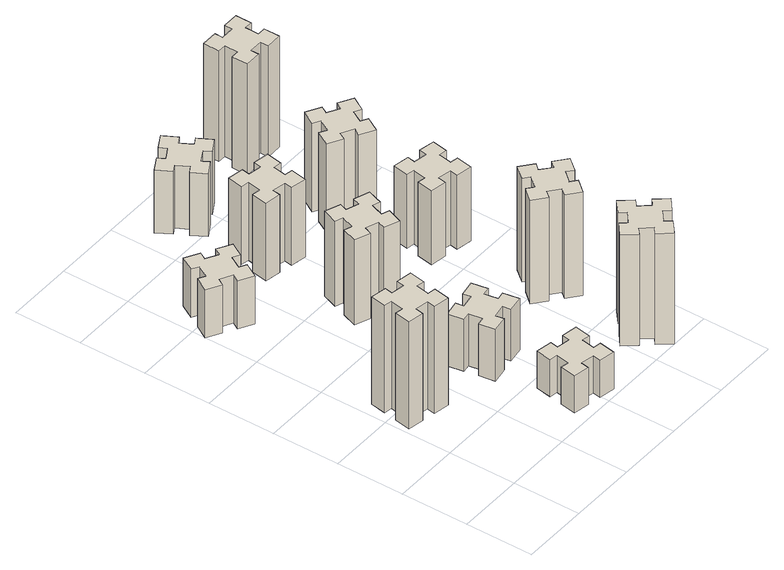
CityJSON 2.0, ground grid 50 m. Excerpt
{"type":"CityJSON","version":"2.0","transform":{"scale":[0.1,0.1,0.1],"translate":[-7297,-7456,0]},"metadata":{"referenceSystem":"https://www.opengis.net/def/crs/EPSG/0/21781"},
"CityObjects":{
"building1":{"type":"Building","attributes":{"class":"1000","function":"1000","usage":"1000","yearOfConstruction":2016,"roofType":"1000","measuredHeight":87,"storeysAboveGround":30,"storeysBelowGround":0},"geometry":[{"type":"Solid","lod":"1","boundaries":[[[[0,1,2,3,4,5,6,7,8,9,10,11,12,13,14,15,16,17,18,19]],[[17,16,20,21]],[[16,15,22,20]],[[15,14,23,22]],[[14,13,24,23]],[[13,12,25,24]],[[12,11,26,25]],[[11,10,27,26]],[[10,9,28,27]],[[9,8,29,28]],[[8,7,30,29]],[[7,6,31,30]],[[6,5,32,31]],[[5,4,33,32]],[[4,3,34,33]],[[3,2,35,34]],[[2,1,36,35]],[[1,0,37,36]],[[0,19,38,37]],[[19,18,39,38]],[[18,17,21,39]],[[24,25,26,27,28,29,30,31,32,33,34,35,36,37,38,39,21,20,22,23]]]]}]},
"building2":{"type":"Building","attributes":{"class":"1000","function":"1000","usage":"1000","yearOfConstruction":2016,"roofType":"1000","measuredHeight":39,"storeysAboveGround":30,"storeysBelowGround":0},"geometry":[{"type":"Solid","lod":"1","boundaries":[[[[40,41,42,43,44,45,46,47,48,49,50,51,52,53,54,55,56,57,58,59]],[[57,56,60,61]],[[56,55,62,60]],[[55,54,63,62]],[[54,53,64,63]],[[53,52,65,64]],[[52,51,66,65]],[[51,50,67,66]],[[50,49,68,67]],[[49,48,69,68]],[[48,47,70,69]],[[47,46,71,70]],[[46,45,72,71]],[[45,44,73,72]],[[44,43,74,73]],[[43,42,75,74]],[[42,41,76,75]],[[41,40,77,76]],[[40,59,78,77]],[[59,58,79,78]],[[58,57,61,79]],[[64,65,66,67,68,69,70,71,72,73,74,75,76,77,78,79,61,60,62,63]]]]}]},
"building3":{"type":"Building","attributes":{"class":"1000","function":"1000","usage":"1000","yearOfConstruction":2016,"roofType":"1000","measuredHeight":30,"storeysAboveGround":30,"storeysBelowGround":0},"geometry":[{"type":"Solid","lod":"1","boundaries":[[[[80,81,82,83,84,85,86,87,88,89,90,91,92,93,94,95,96,97,98,99]],[[97,96,100,101]],[[96,95,102,100]],[[95,94,103,102]],[[94,93,104,103]],[[93,92,105,104]],[[92,91,106,105]],[[91,90,107,106]],[[90,89,108,107]],[[89,88,109,108]],[[88,87,110,109]],[[87,86,111,110]],[[86,85,112,111]],[[85,84,113,112]],[[84,83,114,113]],[[83,82,115,114]],[[82,81,116,115]],[[81,80,117,116]],[[80,99,118,117]],[[99,98,119,118]],[[98,97,101,119]],[[104,105,106,107,108,109,110,111,112,113,114,115,116,117,118,119,101,100,102,103]]]]}]},
"building4":{"type":"Building","attributes":{"class":"1000","function":"1000","usage":"1000","yearOfConstruction":2016,"roofType":"1000","measuredHeight":42,"storeysAboveGround":30,"storeysBelowGround":0},"geometry":[{"type":"Solid","lod":"1","boundaries":[[[[120,121,122,123,124,125,126,127,128,129,130,131,132,133,134,135,136,137,138,139]],[[137,136,140,141]],[[136,135,142,140]],[[135,134,143,142]],[[134,133,144,143]],[[133,132,145,144]],[[132,131,146,145]],[[131,130,147,146]],[[130,129,148,147]],[[129,128,149,148]],[[128,127,150,149]],[[127,126,151,150]],[[126,125,152,151]],[[125,124,153,152]],[[124,123,154,153]],[[123,122,155,154]],[[122,121,156,155]],[[121,120,157,156]],[[120,139,158,157]],[[139,138,159,158]],[[138,137,141,159]],[[144,145,146,147,148,149,150,151,152,153,154,155,156,157,158,159,141,140,142,143]]]]}]},
"building5":{"type":"Building","attributes":{"class":"1000","function":"1000","usage":"1000","yearOfConstruction":2016,"roofType":"1000","measuredHeight":69,"storeysAboveGround":30,"storeysBelowGround":0},"geometry":[{"type":"Solid","lod":"1","boundaries":[[[[160,161,162,163,164,165,166,167,168,169,170,171,172,173,174,175,176,177,178,179]],[[177,176,180,181]],[[176,175,182,180]],[[175,174,183,182]],[[174,173,184,183]],[[173,172,185,184]],[[172,171,186,185]],[[171,170,187,186]],[[170,169,188,187]],[[169,168,189,188]],[[168,167,190,189]],[[167,166,191,190]],[[166,165,192,191]],[[165,164,193,192]],[[164,163,194,193]],[[163,162,195,194]],[[162,161,196,195]],[[161,160,197,196]],[[160,179,198,197]],[[179,178,199,198]],[[178,177,181,199]],[[184,185,186,187,188,189,190,191,192,193,194,195,196,197,198,199,181,180,182,183]]]]}]},
"building6":{"type":"Building","attributes":{"class":"1000","function":"1000","usage":"1000","yearOfConstruction":2016,"roofType":"1000","measuredHeight":63,"storeysAboveGround":30,"storeysBelowGround":0},"geometry":[{"type":"Solid","lod":"1","boundaries":[[[[200,201,202,203,204,205,206,207,208,209,210,211,212,213,214,215,216,217,218,219]],[[217,216,220,221]],[[216,215,222,220]],[[215,214,223,222]],[[214,213,224,223]],[[213,212,225,224]],[[212,211,226,225]],[[211,210,227,226]],[[210,209,228,227]],[[209,208,229,228]],[[208,207,230,229]],[[207,206,231,230]],[[206,205,232,231]],[[205,204,233,232]],[[204,203,234,233]],[[203,202,235,234]],[[202,201,236,235]],[[201,200,237,236]],[[200,219,238,237]],[[219,218,239,238]],[[218,217,221,239]],[[224,225,226,227,228,229,230,231,232,233,234,235,236,237,238,239,221,220,222,223]]]]}]},
"building7":{"type":"Building","attributes":{"class":"1000","function":"1000","usage":"1000","yearOfConstruction":2016,"roofType":"1000","measuredHeight":90,"storeysAboveGround":30,"storeysBelowGround":0},"geometry":[{"type":"Solid","lod":"1","boundaries":[[[[240,241,242,243,244,245,246,247,248,249,250,251,252,253,254,255,256,257,258,259]],[[257,256,260,261]],[[256,255,262,260]],[[255,254,263,262]],[[254,253,264,263]],[[253,252,265,264]],[[252,251,266,265]],[[251,250,267,266]],[[250,249,268,267]],[[249,248,269,268]],[[248,247,270,269]],[[247,246,271,270]],[[246,245,272,271]],[[245,244,273,272]],[[244,243,274,273]],[[243,242,275,274]],[[242,241,276,275]],[[241,240,277,276]],[[240,259,278,277]],[[259,258,279,278]],[[258,257,261,279]],[[264,265,266,267,268,269,270,271,272,273,274,275,276,277,278,279,261,260,262,263]]]]}]},
"building8":{"type":"Building","attributes":{"class":"1000","function":"1000","usage":"1000","yearOfConstruction":2016,"roofType":"1000","measuredHeight":51,"storeysAboveGround":30,"storeysBelowGround":0},"geometry":[{"type":"Solid","lod":"1","boundaries":[[[[280,281,282,283,284,285,286,287,288,289,290,291,292,293,294,295,296,297,298,299]],[[297,296,300,301]],[[296,295,302,300]],[[295,294,303,302]],[[294,293,304,303]],[[293,292,305,304]],[[292,291,306,305]],[[291,290,307,306]],[[290,289,308,307]],[[289,288,309,308]],[[288,287,310,309]],[[287,286,311,310]],[[286,285,312,311]],[[285,284,313,312]],[[284,283,314,313]],[[283,282,315,314]],[[282,281,316,315]],[[281,280,317,316]],[[280,299,318,317]],[[299,298,319,318]],[[298,297,301,319]],[[304,305,306,307,308,309,310,311,312,313,314,315,316,317,318,319,301,300,302,303]]]]}]},
"building9":{"type":"Building","attributes":{"class":"1000","function":"1000","usage":"1000","yearOfConstruction":2016,"roofType":"1000","measuredHeight":84,"storeysAboveGround":30,"storeysBelowGround":0},"geometry":[{"type":"Solid","lod":"1","boundaries":[[[[320,321,322,323,324,325,326,327,328,329,330,331,332,333,334,335,336,337,338,339]],[[337,336,340,341]],[[336,335,342,340]],[[335,334,343,342]],[[334,333,344,343]],[[333,332,345,344]],[[332,331,346,345]],[[331,330,347,346]],[[330,329,348,347]],[[329,328,349,348]],[[328,327,350,349]],[[327,326,351,350]],[[326,325,352,351]],[[325,324,353,352]],[[324,323,354,353]],[[323,322,355,354]],[[322,321,356,355]],[[321,320,357,356]],[[320,339,358,357]],[[339,338,359,358]],[[338,337,341,359]],[[344,345,346,347,348,349,350,351,352,353,354,355,356,357,358,359,341,340,342,343]]]]}]},
"building10":{"type":"Building","attributes":{"class":"1000","function":"1000","usage":"1000","yearOfConstruction":2016,"roofType":"1000","measuredHeight":60,"storeysAboveGround":30,"storeysBelowGround":0},"geometry":[{"type":"Solid","lod":"1","boundaries":[[[[360,361,362,363,364,365,366,367,368,369,370,371,372,373,374,375,376,377,378,379]],[[377,376,380,381]],[[376,375,382,380]],[[375,374,383,382]],[[374,373,384,383]],[[373,372,385,384]],[[372,371,386,385]],[[371,370,387,386]],[[370,369,388,387]],[[369,368,389,388]],[[368,367,390,389]],[[367,366,391,390]],[[366,365,392,391]],[[365,364,393,392]],[[364,363,394,393]],[[363,362,395,394]],[[362,361,396,395]],[[361,360,397,396]],[[360,379,398,397]],[[379,378,399,398]],[[378,377,381,399]],[[384,385,386,387,388,389,390,391,392,393,394,395,396,397,398,399,381,380,382,383]]]]}]},
"building11":{"type":"Building","attributes":{"class":"1000","function":"1000","usage":"1000","yearOfConstruction":2016,"roofType":"1000","measuredHeight":72,"storeysAboveGround":30,"storeysBelowGround":0},"geometry":[{"type":"Solid","lod":"1","boundaries":[[[[400,401,402,403,404,405,406,407,408,409,410,411,412,413,414,415,416,417,418,419]],[[417,416,420,421]],[[416,415,422,420]],[[415,414,423,422]],[[414,413,424,423]],[[413,412,425,424]],[[412,411,426,425]],[[411,410,427,426]],[[410,409,428,427]],[[409,408,429,428]],[[408,407,430,429]],[[407,406,431,430]],[[406,405,432,431]],[[405,404,433,432]],[[404,403,434,433]],[[403,402,435,434]],[[402,401,436,435]],[[401,400,437,436]],[[400,419,438,437]],[[419,418,439,438]],[[418,417,421,439]],[[424,425,426,427,428,429,430,431,432,433,434,435,436,437,438,439,421,420,422,423]]]]}]},
"building12":{"type":"Building","attributes":{"class":"1000","function":"1000","usage":"1000","yearOfConstruction":2016,"roofType":"1000","measuredHeight":90,"storeysAboveGround":30,"storeysBelowGround":0},"geometry":[{"type":"Solid","lod":"1","boundaries":[[[[440,441,442,443,444,445,446,447,448,449,450,451,452,453,454,455,456,457,458,459]],[[457,456,460,461]],[[456,455,462,460]],[[455,454,463,462]],[[454,453,464,463]],[[453,452,465,464]],[[452,451,466,465]],[[451,450,467,466]],[[450,449,468,467]],[[449,448,469,468]],[[448,447,470,469]],[[447,446,471,470]],[[446,445,472,471]],[[445,444,473,472]],[[444,443,474,473]],[[443,442,475,474]],[[442,441,476,475]],[[441,440,477,476]],[[440,459,478,477]],[[459,458,479,478]],[[458,457,461,479]],[[464,465,466,467,468,469,470,471,472,473,474,475,476,477,478,479,461,460,462,463]]]]}]}
},
"vertices":[
[335,917,0],[352,1015,0],[411,1005,0],[432,1123,0],[314,1144,0],[304,1085,0],[205,1102,0],[216,1161,0],[97,1182,0],[77,1064,0],[136,1054,0],[118,955,0],[59,966,0],[38,847,0],[157,827,0],[167,886,0],[265,868,0],[255,809,0],[373,788,0],[394,907,0],[265,868,870],[255,809,870],[167,886,870],[157,827,870],[38,847,870],[59,966,870],[118,955,870],[136,1054,870],[77,1064,870],[97,1182,870],[216,1161,870],[205,1102,870],[304,1085,870],[314,1144,870],[432,1123,870],[411,1005,870],[352,1015,870],[335,917,870],[394,907,870],[373,788,870],
[306,2367,0],[356,2454,0],[408,2424,0],[468,2528,0],[364,2588,0],[334,2536,0],[247,2586,0],[277,2638,0],[173,2698,0],[113,2594,0],[165,2564,0],[115,2477,0],[63,2507,0],[3,2403,0],[107,2343,0],[137,2395,0],[224,2345,0],[194,2293,0],[298,2233,0],[358,2337,0],[224,2345,390],[194,2293,390],[137,2395,390],[107,2343,390],[3,2403,390],[63,2507,390],[115,2477,390],[165,2564,390],[113,2594,390],[173,2698,390],[277,2638,390],[247,2586,390],[334,2536,390],[364,2588,390],[468,2528,390],[408,2424,390],[356,2454,390],[306,2367,390],[358,2337,390],[298,2233,390],
[876,314,0],[858,215,0],[799,226,0],[778,107,0],[897,87,0],[907,146,0],[1005,128,0],[995,69,0],[1113,48,0],[1134,167,0],[1075,177,0],[1092,275,0],[1151,265,0],[1172,383,0],[1054,404,0],[1044,345,0],[945,362,0],[956,421,0],[837,442,0],[817,324,0],[945,362,300],[956,421,300],[1044,345,300],[1054,404,300],[1172,383,300],[1151,265,300],[1092,275,300],[1075,177,300],[1134,167,300],[1113,48,300],[995,69,300],[1005,128,300],[907,146,300],[897,87,300],[778,107,300],[799,226,300],[858,215,300],[876,314,300],[817,324,300],[837,442,300],
[905,1002,0],[807,985,0],[797,1044,0],[678,1023,0],[699,905,0],[758,915,0],[776,817,0],[717,807,0],[737,688,0],[856,709,0],[845,768,0],[944,786,0],[954,727,0],[1072,747,0],[1051,866,0],[992,855,0],[975,954,0],[1034,964,0],[1013,1082,0],[895,1061,0],[975,954,420],[1034,964,420],[992,855,420],[1051,866,420],[1072,747,420],[954,727,420],[944,786,420],[845,768,420],[856,709,420],[737,688,420],[717,807,420],[776,817,420],[758,915,420],[699,905,420],[678,1023,420],[797,1044,420],[807,985,420],[905,1002,420],[895,1061,420],[1013,1082,420],
[962,1741,0],[996,1835,0],[1052,1814,0],[1093,1927,0],[980,1968,0],[960,1912,0],[866,1946,0],[887,2002,0],[774,2043,0],[733,1930,0],[789,1910,0],[755,1816,0],[699,1837,0],[657,1724,0],[770,1683,0],[791,1739,0],[885,1705,0],[864,1649,0],[977,1607,0],[1018,1720,0],[885,1705,690],[864,1649,690],[791,1739,690],[770,1683,690],[657,1724,690],[699,1837,690],[755,1816,690],[789,1910,690],[733,1930,690],[774,2043,690],[887,2002,690],[866,1946,690],[960,1912,690],[980,1968,690],[1093,1927,690],[1052,1814,690],[996,1835,690],[962,1741,690],[1018,1720,690],[977,1607,690],
[944,2665,0],[845,2682,0],[856,2741,0],[737,2762,0],[717,2644,0],[776,2634,0],[758,2535,0],[699,2546,0],[678,2427,0],[797,2407,0],[807,2466,0],[905,2448,0],[895,2389,0],[1013,2368,0],[1034,2487,0],[975,2497,0],[992,2595,0],[1051,2585,0],[1072,2703,0],[954,2724,0],[992,2595,630],[1051,2585,630],[975,2497,630],[1034,2487,630],[1013,2368,630],[895,2389,630],[905,2448,630],[807,2466,630],[797,2407,630],[678,2427,630],[699,2546,630],[758,2535,630],[776,2634,630],[717,2644,630],[737,2762,630],[856,2741,630],[845,2682,630],[944,2665,630],[954,2724,630],[1072,2703,630],
[1748,129,0],[1824,193,0],[1863,147,0],[1955,224,0],[1878,316,0],[1832,278,0],[1767,354,0],[1813,393,0],[1736,485,0],[1644,408,0],[1683,362,0],[1606,297,0],[1568,343,0],[1476,266,0],[1553,174,0],[1599,213,0],[1663,136,0],[1617,98,0],[1694,6,0],[1786,83,0],[1663,136,900],[1617,98,900],[1599,213,900],[1553,174,900],[1476,266,900],[1568,343,900],[1606,297,900],[1683,362,900],[1644,408,900],[1736,485,900],[1813,393,900],[1767,354,900],[1832,278,900],[1878,316,900],[1955,224,900],[1863,147,900],[1824,193,900],[1748,129,900],[1786,83,900],[1694,6,900],
[996,3217,0],[946,3304,0],[998,3334,0],[938,3438,0],[834,3378,0],[864,3326,0],[777,3276,0],[747,3328,0],[643,3268,0],[703,3164,0],[755,3194,0],[805,3107,0],[753,3077,0],[813,2973,0],[917,3033,0],[887,3085,0],[974,3135,0],[1004,3083,0],[1108,3143,0],[1048,3247,0],[974,3135,510],[1004,3083,510],[887,3085,510],[917,3033,510],[813,2973,510],[753,3077,510],[805,3107,510],[755,3194,510],[703,3164,510],[643,3268,510],[747,3328,510],[777,3276,510],[864,3326,510],[834,3378,510],[938,3438,510],[998,3334,510],[946,3304,510],[996,3217,510],[1048,3247,510],[1108,3143,510],
[1767,876,0],[1832,953,0],[1878,914,0],[1955,1006,0],[1863,1083,0],[1824,1037,0],[1748,1102,0],[1786,1148,0],[1694,1225,0],[1617,1133,0],[1663,1094,0],[1599,1018,0],[1553,1056,0],[1476,964,0],[1568,887,0],[1606,933,0],[1683,869,0],[1644,823,0],[1736,746,0],[1813,838,0],[1683,869,840],[1644,823,840],[1606,933,840],[1568,887,840],[1476,964,840],[1553,1056,840],[1599,1018,840],[1663,1094,840],[1617,1133,840],[1694,1225,840],[1786,1148,840],[1748,1102,840],[1824,1037,840],[1863,1083,840],[1955,1006,840],[1878,914,840],[1832,953,840],[1767,876,840],[1813,838,840],[1736,746,840],
[1547,1726,0],[1645,1708,0],[1635,1649,0],[1753,1628,0],[1774,1747,0],[1715,1757,0],[1732,1855,0],[1791,1845,0],[1812,1963,0],[1694,1984,0],[1684,1925,0],[1585,1942,0],[1596,2001,0],[1477,2022,0],[1457,1904,0],[1516,1894,0],[1498,1795,0],[1439,1806,0],[1418,1687,0],[1537,1667,0],[1498,1795,600],[1439,1806,600],[1516,1894,600],[1457,1904,600],[1477,2022,600],[1596,2001,600],[1585,1942,600],[1684,1925,600],[1694,1984,600],[1812,1963,600],[1791,1845,600],[1732,1855,600],[1715,1757,600],[1774,1747,600],[1753,1628,600],[1635,1649,600],[1645,1708,600],[1547,1726,600],[1537,1667,600],[1418,1687,600],
[1445,2564,0],[1395,2477,0],[1343,2507,0],[1283,2403,0],[1387,2343,0],[1417,2395,0],[1504,2345,0],[1474,2293,0],[1578,2233,0],[1638,2337,0],[1586,2367,0],[1636,2454,0],[1688,2424,0],[1748,2528,0],[1644,2588,0],[1614,2536,0],[1527,2586,0],[1557,2638,0],[1453,2698,0],[1393,2594,0],[1527,2586,720],[1557,2638,720],[1614,2536,720],[1644,2588,720],[1748,2528,720],[1688,2424,720],[1636,2454,720],[1586,2367,720],[1638,2337,720],[1578,2233,720],[1474,2293,720],[1504,2345,720],[1417,2395,720],[1387,2343,720],[1283,2403,720],[1343,2507,720],[1395,2477,720],[1445,2564,720],[1393,2594,720],[1453,2698,720],
[1565,3195,0],[1665,3195,0],[1665,3135,0],[1785,3135,0],[1785,3255,0],[1725,3255,0],[1725,3355,0],[1785,3355,0],[1785,3475,0],[1665,3475,0],[1665,3415,0],[1565,3415,0],[1565,3475,0],[1445,3475,0],[1445,3355,0],[1505,3355,0],[1505,3255,0],[1445,3255,0],[1445,3135,0],[1565,3135,0],[1505,3255,900],[1445,3255,900],[1505,3355,900],[1445,3355,900],[1445,3475,900],[1565,3475,900],[1565,3415,900],[1665,3415,900],[1665,3475,900],[1785,3475,900],[1785,3355,900],[1725,3355,900],[1725,3255,900],[1785,3255,900],[1785,3135,900],[1665,3135,900],[1665,3195,900],[1565,3195,900],[1565,3135,900],[1445,3135,900]
]}
